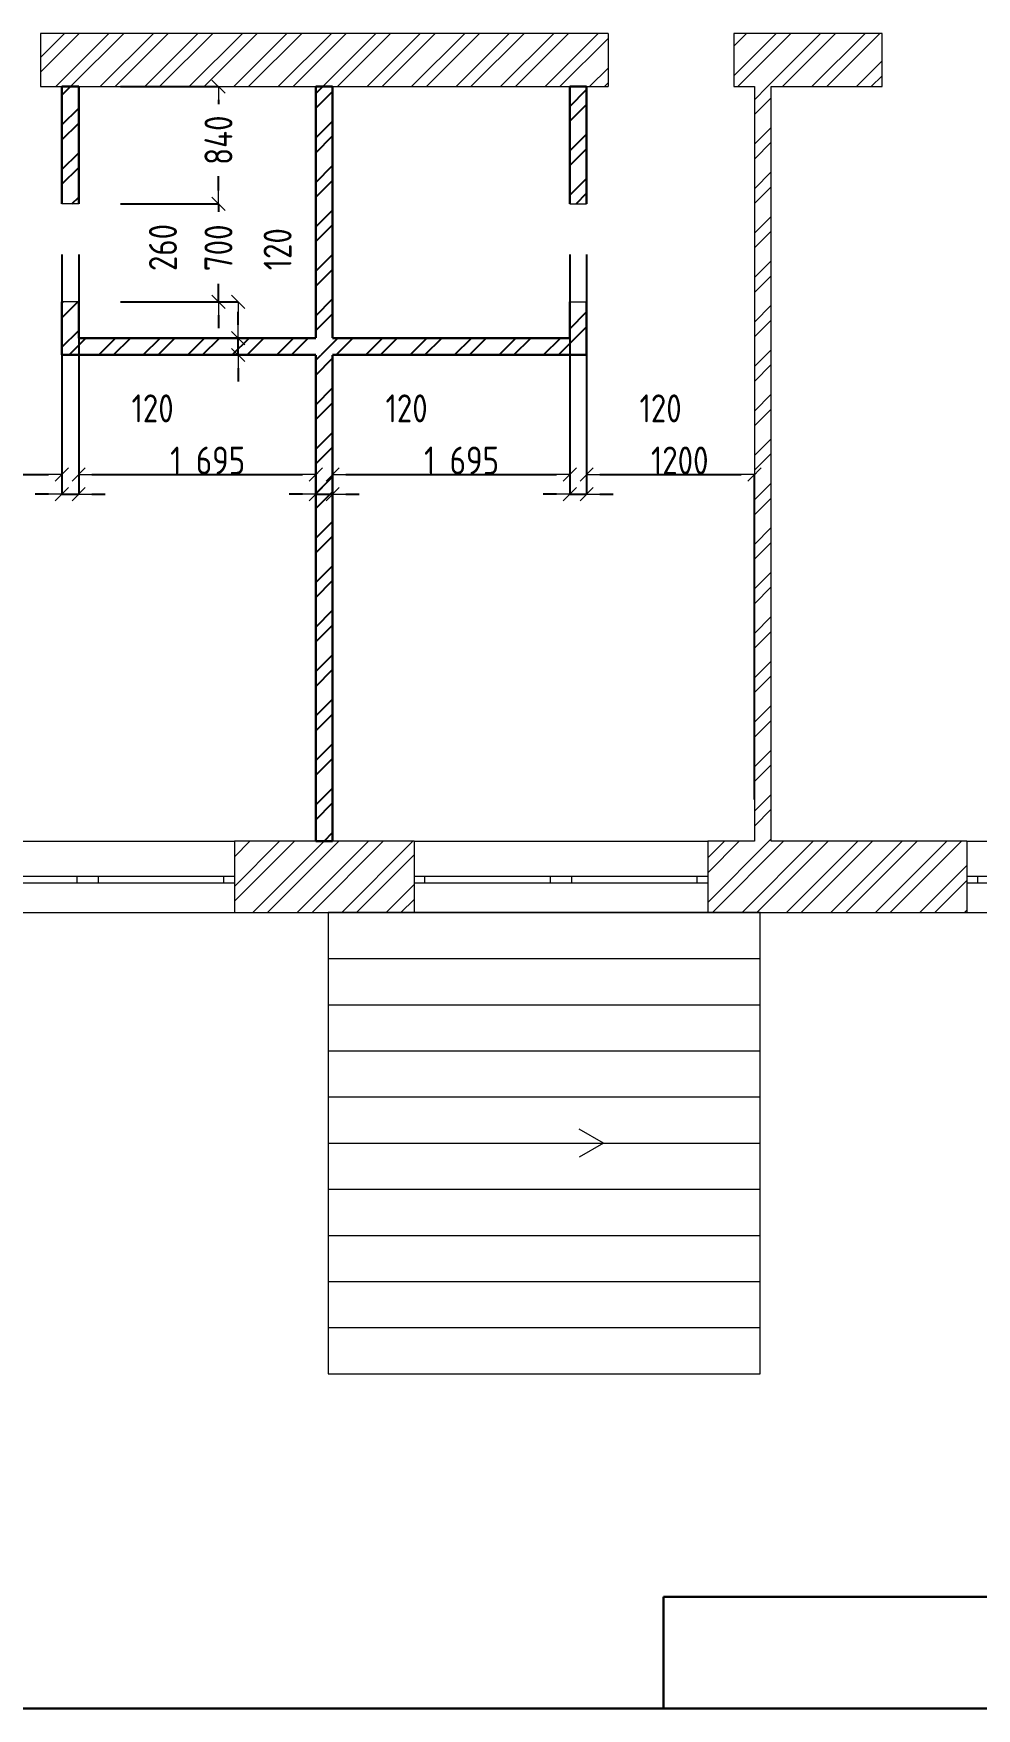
# Model space of a CAD drawing. Header units: millimetres. Extents: x -112594 to 313336, y -1917 to 255843.
# Drawn here: x 178386 to 185132, y -1917 to 10068 of the extents above; entities that cross this region are included whole.
import ezdxf

# ---------------------------------------------------------------- set-up
doc = ezdxf.new("R2010")
doc.units = ezdxf.units.MM
doc.header["$MEASUREMENT"] = 0
doc.set_wipeout_variables(frame=1)
doc.linetypes.add('Wipeout_Contour', pattern=[1000, 0, -1000])
for name, color, linetype, lineweight in [('2D - Общий_Ном._пера__7', 7, 'Continuous', 15), ('Двери ARCHICAD_Ном._пера__1', 7, 'Continuous', 13), ('Конструктив - Стены Несущие_Ном._пера__1', 7, 'Continuous', 13), ('Конструктив - Стены Несущие_Ном._пера__47', 7, 'Continuous', 30), ('Окна ARCHICAD_Ном._пера__1', 7, 'Continuous', 13)]:
    doc.layers.add(name, color=color, linetype=linetype, lineweight=lineweight)
doc.layers.add('Двери ARCHICAD', color=7, linetype='Continuous')
doc.layers.add('Конструктив - Стены Несущие', color=7, linetype='Continuous')
doc.layers.add('Конструктив - Стены Несущие_Ном._пера__63', color=7, linetype='Continuous', lineweight=25, true_color=0xff9955)
doc.styles.add('СГЕНЕРИР_СТИЛЬ_1', font='')
doc.styles.get('СГЕНЕРИР_СТИЛЬ_1').set_extended_font_data('GOST Type AU')
doc.dimstyles.new('СГЕНЕРИР_СТИЛЬ__1', dxfattribs={"dimtxt": 200, "dimasz": 95, "dimexe": 0.18, "dimexo": 300, "dimgap": 0.09, "dimtad": 1, "dimdec": 0, "dimzin": 0, "dimdsep": 46, "dimtxsty": 'СГЕНЕРИР_СТИЛЬ_1', "dimblk": 'ARROWHEAD_6', "dimblk1": 'ARROWHEAD_6', "dimblk2": 'ARROWHEAD_6', "dimcen": 0.09, "dimclrd": 7, "dimclre": 7, "dimclrt": 7, "dimazin": 0, "dimtfac": 1, "dimtdec": 4, "dimtmove": 0, "dimatfit": 3, "dimfxl": 1, "dimtolj": 1, "dimtzin": 0, "dimarcsym": 0})
doc.dimstyles.new('СГЕНЕРИР_СТИЛЬ__2', dxfattribs={"dimtxt": 200, "dimasz": 95, "dimexe": 0.18, "dimexo": 300, "dimgap": 0.09, "dimtad": 1, "dimtih": 1, "dimtoh": 1, "dimdec": 0, "dimzin": 0, "dimdsep": 46, "dimtxsty": 'СГЕНЕРИР_СТИЛЬ_1', "dimblk": 'ARROWHEAD_6', "dimblk1": 'ARROWHEAD_6', "dimblk2": 'ARROWHEAD_6', "dimcen": 0.09, "dimclrd": 7, "dimclre": 7, "dimclrt": 7, "dimazin": 0, "dimtfac": 1, "dimtdec": 4, "dimtmove": 0, "dimatfit": 3, "dimfxl": 1, "dimtolj": 1, "dimtzin": 0, "dimarcsym": 0})
doc.dimstyles.new('СГЕНЕРИР_СТИЛЬ__3', dxfattribs={"dimtxt": 200, "dimasz": 95, "dimexe": 0.18, "dimexo": 300, "dimgap": 0.09, "dimtad": 1, "dimtih": 1, "dimtoh": 1, "dimdec": 0, "dimzin": 0, "dimdsep": 46, "dimtxsty": 'СГЕНЕРИР_СТИЛЬ_1', "dimblk": 'ARROWHEAD_6', "dimblk1": 'ARROWHEAD_6', "dimblk2": 'ARROWHEAD_6', "dimcen": 0.09, "dimclrd": 7, "dimclre": 7, "dimclrt": 7, "dimazin": 0, "dimtfac": 1, "dimtdec": 4, "dimtmove": 2, "dimatfit": 3, "dimfxl": 1, "dimtolj": 1, "dimtzin": 0, "dimarcsym": 0})
doc.dimstyles.new('СГЕНЕРИР_СТИЛЬ__4', dxfattribs={"dimtxt": 200, "dimasz": 95, "dimexe": 0.18, "dimexo": 300, "dimgap": 0.09, "dimtad": 1, "dimdec": 0, "dimzin": 0, "dimdsep": 46, "dimtxsty": 'СГЕНЕРИР_СТИЛЬ_1', "dimblk": 'ARROWHEAD_6', "dimblk1": 'ARROWHEAD_6', "dimblk2": 'ARROWHEAD_6', "dimcen": 0.09, "dimclrd": 7, "dimclre": 7, "dimclrt": 7, "dimazin": 0, "dimtfac": 1, "dimtdec": 4, "dimtmove": 2, "dimatfit": 3, "dimfxl": 1, "dimtolj": 1, "dimtzin": 0, "dimarcsym": 0})
pattern_1 = [(45, (0, 0), (-159.09903, 159.09903), []), (45, (-53.03, 53.03), (-159.09903, 159.09903), [])]

# ---------------------------------------------------------------- blocks, each defined once
blk = doc.blocks.new('Простой Проем Двери_12')
at = {"layer": 'Двери ARCHICAD_Ном._пера__1', "color": 7, "linetype": 'Continuous', "lineweight": 13}
for p, q in [((-450, 0), (-450, -380)), ((450, 0), (450, -380))]:
    blk.add_line(p, q, dxfattribs=at)
blk = doc.blocks.new('Простой Проем Двери_5')
at = {"layer": 'Двери ARCHICAD_Ном._пера__1', "color": 7, "linetype": 'Continuous', "lineweight": 13}
for p, q in [((-450, 0), (-450, 380)), ((450, 0), (450, 380))]:
    blk.add_line(p, q, dxfattribs=at)
blk = doc.blocks.new('Стена_36', base_point=(170113, 9688))
at = {"color": 254, "linetype": 'Wipeout_Contour', "lineweight": 0, "ltscale": 722947.026675}
blk.add_wipeout([(178436, 10068), (178436, 9688), (182497, 9688), (182497, 10068)], dxfattribs=at).dxf.layer = 'Конструктив - Стены Несущие'
at = {"color": 254, "linetype": 'Wipeout_Contour', "lineweight": 0, "ltscale": 736768.579972}
blk.add_wipeout([(183397, 10068), (183397, 9688), (184457, 9688), (184457, 10068)], dxfattribs=at).dxf.layer = 'Конструктив - Стены Несущие'
at = {"layer": 'Конструктив - Стены Несущие', "linetype": 'Continuous', "lineweight": 0, "true_color": 0x000000}
h = blk.add_hatch(dxfattribs=at)
h.set_pattern_fill('КИРПИЧ_01', color=18, style=0, pattern_type=2)
h.set_pattern_definition(pattern_1)
h.paths.add_polyline_path([(178436, 10068), (178436, 9688), (182497, 9688), (182497, 10068)])
h = blk.add_hatch(dxfattribs=at)
h.set_pattern_fill('КИРПИЧ_01', color=18, style=0, pattern_type=2)
h.set_pattern_definition(pattern_1)
h.paths.add_polyline_path([(183397, 10068), (183397, 9688), (184457, 9688), (184457, 10068)])
at = {"layer": 'Конструктив - Стены Несущие_Ном._пера__1', "color": 7, "linetype": 'Continuous', "lineweight": 13, "flags": 128}
for points in [[(182497, 10068), (178436, 10068)], [(184457, 10068), (183397, 10068)], [(178436, 9688), (182497, 9688)], [(183397, 9688), (183543, 9688)], [(183663, 9688), (184457, 9688)]]:
    blk.add_lwpolyline(points, dxfattribs=at)
at = {"layer": 'Двери ARCHICAD', "color": 21, "linetype": 'Continuous', "lineweight": 25, "true_color": 0xff9955, "zscale": 1000, "rotation": 180}
for name, p in [('Простой Проем Двери_5', (177986, 10068)), ('Простой Проем Двери_5', (182947, 10068)), ('Простой Проем Двери_12', (184907, 9688))]:
    blk.add_blockref(name, p, dxfattribs=at)
blk = doc.blocks.new('Стена_43', base_point=(183663, 3778))
at = {"color": 254, "linetype": 'Wipeout_Contour', "lineweight": 0, "ltscale": 735021.824127}
blk.add_wipeout([(183663, 4288), (183663, 9688), (183543, 9688), (183543, 4288)], dxfattribs=at).dxf.layer = 'Конструктив - Стены Несущие'
at = {"layer": 'Конструктив - Стены Несущие', "linetype": 'Continuous', "lineweight": 0, "true_color": 0x000000}
h = blk.add_hatch(dxfattribs=at)
h.set_pattern_fill('КИРПИЧ_01', color=18, style=0, pattern_type=2)
h.set_pattern_definition(pattern_1)
h.paths.add_polyline_path([(183663, 4288), (183663, 9688), (183543, 9688), (183543, 4288)])
at = {"layer": 'Конструктив - Стены Несущие_Ном._пера__1', "color": 7, "linetype": 'Continuous', "lineweight": 13, "flags": 128}
for points in [[(183543, 9688), (183543, 4288)], [(183663, 4288), (183663, 9688)]]:
    blk.add_lwpolyline(points, dxfattribs=at)
blk = doc.blocks.new('Двустворчатое Окно 21')
at = {"layer": 'Окна ARCHICAD_Ном._пера__1', "color": 7, "linetype": 'Continuous', "lineweight": 13}
for p, q in [((-1050, 250), (1050, 250)), ((-1050, 250), (-1050, 0)), ((1050, 250), (1050, 0)), ((-1050, 0), (-975, 0)), ((-1050, 0), (-1050, -50)), ((-1050, 0), (-1050, -50)), ((-975, 0), (-975, -50)), ((-975, 0), (-75, 0)), ((-75, -50), (-75, 0)), ((-75, 0), (0, 0)), ((0, 0), (75, 0)), ((75, 0), (75, -50)), ((75, 0), (975, 0)), ((975, -50), (975, 0)), ((975, 0), (1050, 0)), ((1050, 0), (1050, -50)), ((1050, 0), (1050, -50)), ((-975, -50), (-1050, -50)), ((-1050, -50), (-1050, -260)), ((-75, -50), (-975, -50)), ((0, -50), (-75, -50)), ((75, -50), (0, -50)), ((975, -50), (75, -50)), ((1050, -50), (975, -50)), ((1050, -50), (1050, -260)), ((-1050, -260), (1050, -260))]:
    blk.add_line(p, q, dxfattribs=at)
blk = doc.blocks.new('Стена_48', base_point=(170113, 3778))
at = {"color": 254, "linetype": 'Wipeout_Contour', "lineweight": 0, "ltscale": 722044.839271}
blk.add_wipeout([(179823, 4288), (179823, 3778), (181109, 3778), (181109, 4288)], dxfattribs=at).dxf.layer = 'Конструктив - Стены Несущие'
at = {"color": 254, "linetype": 'Wipeout_Contour', "lineweight": 0, "ltscale": 736721.330572}
blk.add_wipeout([(183209, 4288), (183209, 3778), (185063, 3778), (185063, 4288)], dxfattribs=at).dxf.layer = 'Конструктив - Стены Несущие'
at = {"layer": 'Конструктив - Стены Несущие', "linetype": 'Continuous', "lineweight": 0, "true_color": 0x000000}
h = blk.add_hatch(dxfattribs=at)
h.set_pattern_fill('КИРПИЧ_01', color=18, style=0, pattern_type=2)
h.set_pattern_definition(pattern_1)
h.paths.add_polyline_path([(179823, 4288), (179823, 3778), (181109, 3778), (181109, 4288)])
h = blk.add_hatch(dxfattribs=at)
h.set_pattern_fill('КИРПИЧ_01', color=18, style=0, pattern_type=2)
h.set_pattern_definition(pattern_1)
h.paths.add_polyline_path([(183209, 4288), (183209, 3778), (185063, 3778), (185063, 4288)])
at = {"layer": 'Конструктив - Стены Несущие_Ном._пера__1', "color": 7, "linetype": 'Continuous', "lineweight": 13}
for p, q in [((179823, 4288), (179823, 4038)), ((181109, 4288), (181109, 4038)), ((183209, 4288), (183209, 4038)), ((185063, 4288), (185063, 4038)), ((179823, 4038), (179823, 3988)), ((179823, 3988), (179823, 3778)), ((181109, 4038), (181109, 3988)), ((181109, 3988), (181109, 3778)), ((183209, 4038), (183209, 3988)), ((183209, 3988), (183209, 3778)), ((185063, 4038), (185063, 3988)), ((185063, 3988), (185063, 3778))]:
    blk.add_line(p, q, dxfattribs=at)
at = {"layer": 'Конструктив - Стены Несущие_Ном._пера__1', "color": 7, "linetype": 'Continuous', "lineweight": 13, "flags": 128}
for points in [[(181109, 4288), (179823, 4288)], [(183543, 4288), (183209, 4288)], [(185063, 4288), (183663, 4288)], [(179823, 3778), (181109, 3778)], [(183209, 3778), (185063, 3778)]]:
    blk.add_lwpolyline(points, dxfattribs=at)
at = {"layer": 'Окна ARCHICAD_Ном._пера__1', "color": 7, "linetype": 'Continuous', "lineweight": 13, "zscale": 1000}
for p in [(178773, 4038), (182159, 4038), (186113, 4038)]:
    blk.add_blockref('Двустворчатое Окно 21', p, dxfattribs=at)
blk = doc.blocks.new('Стена_58', base_point=(180466, 9688))
at = {"color": 254, "linetype": 'Wipeout_Contour', "lineweight": 0, "ltscale": 722728.250078}
blk.add_wipeout([(180526, 9688), (180406, 9688), (180406, 7888), (180526, 7888)], dxfattribs=at).dxf.layer = 'Конструктив - Стены Несущие'
at = {"color": 254, "linetype": 'Wipeout_Contour', "lineweight": 0, "ltscale": 722299.985222}
blk.add_wipeout([(180526, 7768), (180406, 7768), (180406, 4288), (180526, 4288)], dxfattribs=at).dxf.layer = 'Конструктив - Стены Несущие'
at = {"layer": 'Конструктив - Стены Несущие_Ном._пера__63', "linetype": 'Continuous', "lineweight": 25, "true_color": 0xff9955}
h = blk.add_hatch(dxfattribs=at)
h.set_pattern_fill('КИРПИЧ_01', color=21, style=0, pattern_type=2)
h.set_pattern_definition(pattern_1)
h.paths.add_polyline_path([(180526, 9688), (180406, 9688), (180406, 7888), (180526, 7888)])
h = blk.add_hatch(dxfattribs=at)
h.set_pattern_fill('КИРПИЧ_01', color=21, style=0, pattern_type=2)
h.set_pattern_definition(pattern_1)
h.paths.add_polyline_path([(180526, 7768), (180406, 7768), (180406, 4288), (180526, 4288)])
at = {"layer": 'Конструктив - Стены Несущие_Ном._пера__47', "color": 7, "linetype": 'Continuous', "lineweight": 30, "flags": 128}
for points in [[(180406, 9688), (180406, 7888)], [(180526, 9688), (180406, 9688)], [(180526, 7888), (180526, 9688)], [(180406, 7768), (180406, 4288)], [(180526, 4288), (180526, 7768)], [(180406, 4288), (180526, 4288)]]:
    blk.add_lwpolyline(points, dxfattribs=at)
blk = doc.blocks.new('Простой Проем Двери_7')
at = {"layer": 'Двери ARCHICAD_Ном._пера__1', "color": 7, "linetype": 'Continuous', "lineweight": 13}
for p, q in [((-350, 0), (-350, 120)), ((350, 0), (350, 120))]:
    blk.add_line(p, q, dxfattribs=at)
blk = doc.blocks.new('Стена_59', base_point=(178589, 9688))
at = {"color": 254, "linetype": 'Wipeout_Contour', "lineweight": 0, "ltscale": 715559.938112}
blk.add_wipeout([(178709, 9688), (178589, 9688), (178589, 8849), (178709, 8849)], dxfattribs=at).dxf.layer = 'Конструктив - Стены Несущие'
at = {"color": 254, "linetype": 'Wipeout_Contour', "lineweight": 0, "ltscale": 715311.291543}
blk.add_wipeout([(178709, 8149), (178589, 8149), (178589, 7768), (178709, 7888)], dxfattribs=at).dxf.layer = 'Конструктив - Стены Несущие'
at = {"layer": 'Конструктив - Стены Несущие_Ном._пера__63', "linetype": 'Continuous', "lineweight": 25, "true_color": 0xff9955}
h = blk.add_hatch(dxfattribs=at)
h.set_pattern_fill('КИРПИЧ_01', color=21, style=0, pattern_type=2)
h.set_pattern_definition(pattern_1)
h.paths.add_polyline_path([(178709, 9688), (178589, 9688), (178589, 8849), (178709, 8849)])
h = blk.add_hatch(dxfattribs=at)
h.set_pattern_fill('КИРПИЧ_01', color=21, style=0, pattern_type=2)
h.set_pattern_definition(pattern_1)
h.paths.add_polyline_path([(178709, 8149), (178589, 8149), (178589, 7768), (178709, 7888)])
at = {"layer": 'Конструктив - Стены Несущие_Ном._пера__47', "color": 7, "linetype": 'Continuous', "lineweight": 30, "flags": 128}
for points in [[(178589, 9688), (178589, 8849)], [(178709, 9688), (178589, 9688)], [(178709, 8849), (178709, 9688)], [(178589, 8149), (178589, 7768)], [(178709, 7888), (178709, 8149)]]:
    blk.add_lwpolyline(points, dxfattribs=at)
at = {"layer": 'Двери ARCHICAD_Ном._пера__1', "color": 7, "linetype": 'Continuous', "lineweight": 13, "xscale": -1, "zscale": 1000, "rotation": 90}
blk.add_blockref('Простой Проем Двери_7', (178709, 8499), dxfattribs=at)
blk = doc.blocks.new('Стена_60', base_point=(182343, 7888))
at = {"color": 254, "linetype": 'Wipeout_Contour', "lineweight": 0, "ltscale": 722542.811931}
blk.add_wipeout([(182223, 7888), (178709, 7888), (178589, 7768), (182343, 7768)], dxfattribs=at).dxf.layer = 'Конструктив - Стены Несущие'
at = {"layer": 'Конструктив - Стены Несущие_Ном._пера__63', "linetype": 'Continuous', "lineweight": 25, "true_color": 0xff9955}
h = blk.add_hatch(dxfattribs=at)
h.set_pattern_fill('КИРПИЧ_01', color=21, style=0, pattern_type=2)
h.set_pattern_definition(pattern_1)
h.paths.add_polyline_path([(182223, 7888), (178709, 7888), (178589, 7768), (182343, 7768)])
at = {"layer": 'Конструктив - Стены Несущие_Ном._пера__47', "color": 7, "linetype": 'Continuous', "lineweight": 30, "flags": 128}
for points in [[(180406, 7888), (178709, 7888)], [(182223, 7888), (180526, 7888)], [(178589, 7768), (180406, 7768)], [(180526, 7768), (182343, 7768)]]:
    blk.add_lwpolyline(points, dxfattribs=at)
blk = doc.blocks.new('Стена_61', base_point=(182343, 9688))
at = {"color": 254, "linetype": 'Wipeout_Contour', "lineweight": 0, "ltscale": 730074.64822}
blk.add_wipeout([(182223, 8849), (182343, 8849), (182343, 9688), (182223, 9688)], dxfattribs=at).dxf.layer = 'Конструктив - Стены Несущие'
at = {"color": 254, "linetype": 'Wipeout_Contour', "lineweight": 0, "ltscale": 729830.949928}
blk.add_wipeout([(182223, 7888), (182343, 7768), (182343, 8149), (182223, 8149)], dxfattribs=at).dxf.layer = 'Конструктив - Стены Несущие'
at = {"layer": 'Конструктив - Стены Несущие_Ном._пера__63', "linetype": 'Continuous', "lineweight": 25, "true_color": 0xff9955}
h = blk.add_hatch(dxfattribs=at)
h.set_pattern_fill('КИРПИЧ_01', color=21, style=0, pattern_type=2)
h.set_pattern_definition(pattern_1)
h.paths.add_polyline_path([(182223, 8849), (182343, 8849), (182343, 9688), (182223, 9688)])
h = blk.add_hatch(dxfattribs=at)
h.set_pattern_fill('КИРПИЧ_01', color=21, style=0, pattern_type=2)
h.set_pattern_definition(pattern_1)
h.paths.add_polyline_path([(182223, 7888), (182343, 7768), (182343, 8149), (182223, 8149)])
at = {"layer": 'Конструктив - Стены Несущие_Ном._пера__47', "color": 7, "linetype": 'Continuous', "lineweight": 30, "flags": 128}
for points in [[(182223, 9688), (182223, 8849)], [(182343, 9688), (182223, 9688)], [(182343, 8849), (182343, 9688)], [(182223, 8149), (182223, 7888)], [(182343, 7768), (182343, 8149)]]:
    blk.add_lwpolyline(points, dxfattribs=at)
at = {"layer": 'Двери ARCHICAD_Ном._пера__1', "color": 7, "linetype": 'Continuous', "lineweight": 13, "zscale": 1000, "rotation": 270}
blk.add_blockref('Простой Проем Двери_7', (182223, 8499), dxfattribs=at)
blk = doc.blocks.new('Линия_4', base_point=(181612, 2128))
at = {"layer": '2D - Общий_Ном._пера__7', "color": 7, "linetype": 'Continuous', "lineweight": 15}
for p, q in [((182465, 2128), (182291, 2228)), ((181612, 2128), (182465, 2128)), ((182465, 2128), (182291, 2028))]:
    blk.add_line(p, q, dxfattribs=at)
blk = doc.blocks.new('ARROWHEAD_6')
at = {"color": 0, "linetype": 'Continuous', "lineweight": 0}
for p, q in [((0, 0), (-1, 0)), ((-0.5, -0.5), (0.5, 0.5))]:
    blk.add_line(p, q, dxfattribs=at)
blk = doc.blocks.new('*D134')
at = {"color": 7, "linetype": 'Continuous', "lineweight": -2, "transparency": 16777216}
for p, q in [((178589, 8488), (178589, 6913)), ((177389, 7033), (177389, 6914)), ((177484, 6913), (178494, 6913))]:
    blk.add_line(p, q, dxfattribs=at)
at = {"color": 7, "linetype": 'Continuous', "lineweight": -2, "transparency": 16777216, "xscale": 95, "yscale": 95, "zscale": 95, "rotation": 180}
blk.add_blockref('ARROWHEAD_6', (177389, 6913), dxfattribs=at)
at = {"color": 7, "linetype": 'Continuous', "lineweight": -2, "transparency": 16777216, "xscale": 95, "yscale": 95, "zscale": 95}
blk.add_blockref('ARROWHEAD_6', (178589, 6913), dxfattribs=at)
at = {"color": 7, "linetype": 'Continuous', "lineweight": 13, "transparency": 16777216, "insert": (178055, 7013), "char_height": 200, "attachment_point": 5, "style": 'СГЕНЕРИР_СТИЛЬ_1'}
blk.add_mtext('\\A1;1200', dxfattribs=at)
blk = doc.blocks.new('*D135')
at = {"color": 7, "linetype": 'Continuous', "lineweight": -2, "transparency": 16777216}
for p, q in [((178589, 8488), (178589, 6773)), ((178709, 8488), (178709, 6773)), ((178494, 6773), (178399, 6773)), ((178589, 6773), (178709, 6773)), ((178804, 6773), (178899, 6773))]:
    blk.add_line(p, q, dxfattribs=at)
at = {"color": 7, "linetype": 'Continuous', "lineweight": -2, "transparency": 16777216, "xscale": 95, "yscale": 95, "zscale": 95}
blk.add_blockref('ARROWHEAD_6', (178589, 6773), dxfattribs=at)
at = {"color": 7, "linetype": 'Continuous', "lineweight": -2, "transparency": 16777216, "xscale": 95, "yscale": 95, "zscale": 95, "rotation": 180}
blk.add_blockref('ARROWHEAD_6', (178709, 6773), dxfattribs=at)
at = {"color": 7, "linetype": 'Continuous', "lineweight": 13, "transparency": 16777216, "insert": (179238, 7386), "char_height": 200, "attachment_point": 5, "style": 'СГЕНЕРИР_СТИЛЬ_1'}
blk.add_mtext('\\A1;120', dxfattribs=at)
blk = doc.blocks.new('*D136')
at = {"color": 7, "linetype": 'Continuous', "lineweight": -2, "transparency": 16777216}
for p, q in [((178709, 8488), (178709, 6913)), ((180406, 7033), (180406, 6914)), ((178804, 6913), (180311, 6913))]:
    blk.add_line(p, q, dxfattribs=at)
at = {"color": 7, "linetype": 'Continuous', "lineweight": -2, "transparency": 16777216, "xscale": 95, "yscale": 95, "zscale": 95, "rotation": 180}
blk.add_blockref('ARROWHEAD_6', (178709, 6913), dxfattribs=at)
at = {"color": 7, "linetype": 'Continuous', "lineweight": -2, "transparency": 16777216, "xscale": 95, "yscale": 95, "zscale": 95}
blk.add_blockref('ARROWHEAD_6', (180406, 6913), dxfattribs=at)
at = {"color": 7, "linetype": 'Continuous', "lineweight": 13, "transparency": 16777216, "insert": (179632, 7013), "char_height": 200, "attachment_point": 5, "style": 'СГЕНЕРИР_СТИЛЬ_1'}
blk.add_mtext('\\A1;1 695', dxfattribs=at)
blk = doc.blocks.new('*D137')
at = {"color": 7, "linetype": 'Continuous', "lineweight": -2, "transparency": 16777216}
for p, q in [((180406, 7033), (180406, 6774)), ((180526, 7033), (180526, 6774)), ((180311, 6773), (180216, 6773)), ((180406, 6773), (180526, 6773)), ((180621, 6773), (180716, 6773))]:
    blk.add_line(p, q, dxfattribs=at)
at = {"color": 7, "linetype": 'Continuous', "lineweight": -2, "transparency": 16777216, "xscale": 95, "yscale": 95, "zscale": 95}
blk.add_blockref('ARROWHEAD_6', (180406, 6773), dxfattribs=at)
at = {"color": 7, "linetype": 'Continuous', "lineweight": -2, "transparency": 16777216, "xscale": 95, "yscale": 95, "zscale": 95, "rotation": 180}
blk.add_blockref('ARROWHEAD_6', (180526, 6773), dxfattribs=at)
at = {"color": 7, "linetype": 'Continuous', "lineweight": 13, "transparency": 16777216, "insert": (181055, 7386), "char_height": 200, "attachment_point": 5, "style": 'СГЕНЕРИР_СТИЛЬ_1'}
blk.add_mtext('\\A1;120', dxfattribs=at)
blk = doc.blocks.new('*D138')
at = {"color": 7, "linetype": 'Continuous', "lineweight": -2, "transparency": 16777216}
for p, q in [((182223, 8488), (182223, 6913)), ((180526, 7033), (180526, 6914)), ((180621, 6913), (182128, 6913))]:
    blk.add_line(p, q, dxfattribs=at)
at = {"color": 7, "linetype": 'Continuous', "lineweight": -2, "transparency": 16777216, "xscale": 95, "yscale": 95, "zscale": 95, "rotation": 180}
blk.add_blockref('ARROWHEAD_6', (180526, 6913), dxfattribs=at)
at = {"color": 7, "linetype": 'Continuous', "lineweight": -2, "transparency": 16777216, "xscale": 95, "yscale": 95, "zscale": 95}
blk.add_blockref('ARROWHEAD_6', (182223, 6913), dxfattribs=at)
at = {"color": 7, "linetype": 'Continuous', "lineweight": 13, "transparency": 16777216, "insert": (181448, 7013), "char_height": 200, "attachment_point": 5, "style": 'СГЕНЕРИР_СТИЛЬ_1'}
blk.add_mtext('\\A1;1 695', dxfattribs=at)
blk = doc.blocks.new('*D139')
at = {"color": 7, "linetype": 'Continuous', "lineweight": -2, "transparency": 16777216}
for p, q in [((182223, 8488), (182223, 6773)), ((182343, 8488), (182343, 6773)), ((182128, 6773), (182033, 6773)), ((182223, 6773), (182343, 6773)), ((182438, 6773), (182533, 6773))]:
    blk.add_line(p, q, dxfattribs=at)
at = {"color": 7, "linetype": 'Continuous', "lineweight": -2, "transparency": 16777216, "xscale": 95, "yscale": 95, "zscale": 95}
blk.add_blockref('ARROWHEAD_6', (182223, 6773), dxfattribs=at)
at = {"color": 7, "linetype": 'Continuous', "lineweight": -2, "transparency": 16777216, "xscale": 95, "yscale": 95, "zscale": 95, "rotation": 180}
blk.add_blockref('ARROWHEAD_6', (182343, 6773), dxfattribs=at)
at = {"color": 7, "linetype": 'Continuous', "lineweight": 13, "transparency": 16777216, "insert": (182872, 7386), "char_height": 200, "attachment_point": 5, "style": 'СГЕНЕРИР_СТИЛЬ_1'}
blk.add_mtext('\\A1;120', dxfattribs=at)
blk = doc.blocks.new('*D140')
at = {"color": 7, "linetype": 'Continuous', "lineweight": -2, "transparency": 16777216}
for p, q in [((182343, 8488), (182343, 6913)), ((182438, 6913), (183448, 6913)), ((183543, 4588), (183543, 6914))]:
    blk.add_line(p, q, dxfattribs=at)
at = {"color": 7, "linetype": 'Continuous', "lineweight": -2, "transparency": 16777216, "xscale": 95, "yscale": 95, "zscale": 95, "rotation": 180}
blk.add_blockref('ARROWHEAD_6', (182343, 6913), dxfattribs=at)
at = {"color": 7, "linetype": 'Continuous', "lineweight": -2, "transparency": 16777216, "xscale": 95, "yscale": 95, "zscale": 95}
blk.add_blockref('ARROWHEAD_6', (183543, 6913), dxfattribs=at)
at = {"color": 7, "linetype": 'Continuous', "lineweight": 13, "transparency": 16777216, "insert": (183009, 7013), "char_height": 200, "attachment_point": 5, "style": 'СГЕНЕРИР_СТИЛЬ_1'}
blk.add_mtext('\\A1;1200', dxfattribs=at)
blk = doc.blocks.new('*D141')
at = {"color": 7, "linetype": 'Continuous', "lineweight": -2, "transparency": 16777216}
for p, q in [((179849, 7983), (179849, 8078)), ((180166, 7888), (179849, 7888)), ((179849, 7768), (179849, 7888)), ((180166, 7768), (179849, 7768)), ((179849, 7673), (179849, 7578))]:
    blk.add_line(p, q, dxfattribs=at)
at = {"color": 7, "linetype": 'Continuous', "lineweight": -2, "transparency": 16777216, "xscale": 95, "yscale": 95, "zscale": 95}
for p, rotation in [((179849, 7888), 270), ((179849, 7768), 90)]:
    blk.add_blockref('ARROWHEAD_6', p, dxfattribs=dict(at, rotation=rotation))
at = {"color": 7, "linetype": 'Continuous', "lineweight": 13, "transparency": 16777216, "insert": (180132, 8525), "char_height": 200, "attachment_point": 5, "rotation": 90, "style": 'СГЕНЕРИР_СТИЛЬ_1'}
blk.add_mtext('\\A1;120', dxfattribs=at)
blk = doc.blocks.new('*D142')
at = {"color": 7, "linetype": 'Continuous', "lineweight": -2, "transparency": 16777216}
for p, q in [((179009, 8149), (179850, 8149)), ((179849, 7983), (179849, 8054)), ((180166, 7888), (179849, 7888))]:
    blk.add_line(p, q, dxfattribs=at)
at = {"color": 7, "linetype": 'Continuous', "lineweight": -2, "transparency": 16777216, "xscale": 95, "yscale": 95, "zscale": 95}
for p, rotation in [((179849, 8149), 90), ((179849, 7888), 270)]:
    blk.add_blockref('ARROWHEAD_6', p, dxfattribs=dict(at, rotation=rotation))
at = {"color": 7, "linetype": 'Continuous', "lineweight": 13, "transparency": 16777216, "insert": (179312, 8537), "char_height": 200, "attachment_point": 5, "rotation": 90, "style": 'СГЕНЕРИР_СТИЛЬ_1'}
blk.add_mtext('\\A1;260', dxfattribs=at)
blk = doc.blocks.new('*D143')
at = {"color": 7, "linetype": 'Continuous', "lineweight": -2, "transparency": 16777216}
for p, q in [((179709, 8944), (179709, 9039)), ((179009, 8849), (179710, 8849)), ((179709, 8849), (179709, 8792)), ((179709, 8149), (179709, 8278)), ((179009, 8149), (179710, 8149)), ((179709, 8054), (179709, 7959))]:
    blk.add_line(p, q, dxfattribs=at)
at = {"color": 7, "linetype": 'Continuous', "lineweight": -2, "transparency": 16777216, "xscale": 95, "yscale": 95, "zscale": 95}
for p, rotation in [((179709, 8849), 270), ((179709, 8149), 90)]:
    blk.add_blockref('ARROWHEAD_6', p, dxfattribs=dict(at, rotation=rotation))
at = {"color": 7, "linetype": 'Continuous', "lineweight": 13, "transparency": 16777216, "insert": (179709, 8535), "char_height": 200, "attachment_point": 5, "rotation": 90, "style": 'СГЕНЕРИР_СТИЛЬ_1'}
blk.add_mtext('\\A1;700', dxfattribs=at)
blk = doc.blocks.new('*D144')
at = {"color": 7, "linetype": 'Continuous', "lineweight": -2, "transparency": 16777216}
for p, q in [((179009, 9688), (179710, 9688)), ((179709, 9593), (179709, 9562)), ((179709, 8944), (179709, 9048)), ((179009, 8849), (179710, 8849))]:
    blk.add_line(p, q, dxfattribs=at)
at = {"color": 7, "linetype": 'Continuous', "lineweight": -2, "transparency": 16777216, "xscale": 95, "yscale": 95, "zscale": 95}
for p, rotation in [((179709, 9688), 90), ((179709, 8849), 270)]:
    blk.add_blockref('ARROWHEAD_6', p, dxfattribs=dict(at, rotation=rotation))
at = {"color": 7, "linetype": 'Continuous', "lineweight": 13, "transparency": 16777216, "insert": (179709, 9305), "char_height": 200, "attachment_point": 5, "rotation": 90, "style": 'СГЕНЕРИР_СТИЛЬ_1'}
blk.add_mtext('\\A1;840', dxfattribs=at)

msp = doc.modelspace()

# ---------------------------------------------------------------- hatches: boundary and pattern name
at = {"linetype": 'Continuous', "lineweight": 5}
h = msp.add_hatch(dxfattribs=at)
h.set_pattern_fill('НАСТИЛ_01', color=252, style=0, pattern_type=2)
h.set_pattern_definition([(180, (182038.1, 2128.43), (0, 330), [])])
h.paths.add_polyline_path([(180492.9617, 3778.43296), (183583.22293, 3778.43296), (183583.22293, 478.43296), (180492.9617, 478.43296)])

# ---------------------------------------------------------------- linework, layer by layer
at = {"color": 7, "linetype": 'Continuous', "lineweight": 13}
msp.add_line((180492.9617, 478.43296), (183583.22293, 478.43296), dxfattribs=at)
at = {"color": 7, "linetype": 'Continuous', "lineweight": 30}
for p, q in [((194893.17891, -1117.08335), (182893.17891, -1117.08335)), ((182893.17891, -1117.08335), (182893.17891, -1917.08335)), ((194893.17891, -1917.08335), (167693.17891, -1917.08335))]:
    msp.add_line(p, q, dxfattribs=at)

# ---------------------------------------------------------------- block references
at = {"color": 7, "lineweight": 13}
msp.add_blockref('Стена_36', (170112.69625, 9688.43296), dxfattribs=at)
at = {"color": 7, "linetype": 'Continuous', "lineweight": 15}
msp.add_blockref('Линия_4', (181611.52328, 2128.43296), dxfattribs=at)

# ---------------------------------------------------------------- next in the draw order: block references
at = {"color": 7, "lineweight": 30}
msp.add_blockref('Стена_59', (178589.22596, 9688.43296), dxfattribs=at)
at = {"color": 7, "lineweight": 13}
msp.add_blockref('Стена_43', (183662.69625, 3778.43296), dxfattribs=at)

# ---------------------------------------------------------------- next in the draw order: block references
msp.add_blockref('Стена_48', (170112.69625, 3778.43296), dxfattribs=at)

# ---------------------------------------------------------------- next in the draw order: dimensions: what is measured, and where the dimension line sits
at = {"color": 7, "linetype": 'Continuous', "lineweight": 13}
for base, p1, p2, picture, middle in [((179709.48438, 9688.43296), (178709.22596, 8848.53102), (178709.22596, 9688.43296), '*D144', (179709.48438, 9305.18699)), ((179709.48438, 8848.53102), (178709.22596, 8148.53102), (178709.22596, 8848.53102), '*D143', (179709.48438, 8535.23602))]:
    dim = msp.add_linear_dim(base=base, p1=p1, p2=p2, angle=90, dimstyle='СГЕНЕРИР_СТИЛЬ__1', dxfattribs=at)
    dim.commit()
    dim.dimension.update_dxf_attribs({"geometry": picture, "text_midpoint": middle, "dimtype": 160, "text_rotation": 90})

# ---------------------------------------------------------------- next in the draw order: linework, layer by layer
for p, q in [((180492.9617, 3778.43296), (180492.9617, 478.43296)), ((183583.22293, 3778.43296), (180492.9617, 3778.43296)), ((183583.22293, 478.43296), (183583.22293, 3778.43296))]:
    msp.add_line(p, q, dxfattribs=at)

# ---------------------------------------------------------------- next in the draw order: block references
at = {"color": 7, "lineweight": 30}
msp.add_blockref('Стена_58', (180465.9611, 9688.43296), dxfattribs=at)

# ---------------------------------------------------------------- next in the draw order: block references
msp.add_blockref('Стена_60', (182342.69625, 7888.43296), dxfattribs=at)

# ---------------------------------------------------------------- next in the draw order: dimensions: what is measured, and where the dimension line sits
at = {"color": 7, "linetype": 'Continuous', "lineweight": 13}
dim = msp.add_linear_dim(base=(180525.9611, 6773.39057), p1=(180405.9611, 6733.43296), p2=(180525.9611, 6733.43296), dimstyle='СГЕНЕРИР_СТИЛЬ__3', dxfattribs=at)
dim.commit()
dim.dimension.update_dxf_attribs({"geometry": '*D137', "text_midpoint": (181054.90311, 7385.74674), "dimtype": 160})

# ---------------------------------------------------------------- next in the draw order: block references
at = {"color": 7, "lineweight": 30}
msp.add_blockref('Стена_61', (182342.69625, 9688.43296), dxfattribs=at)

# ---------------------------------------------------------------- next in the draw order: dimensions: what is measured, and where the dimension line sits
at = {"color": 7, "linetype": 'Continuous', "lineweight": 13}
for base, p1, p2, dimstyle, picture, middle in [((178589.22596, 6913.39057), (177389.22596, 6733.43296), (178589.22596, 8788.43296), 'СГЕНЕРИР_СТИЛЬ__2', '*D134', (178055.42195, 6913.39057)), ((178709.22596, 6773.39057), (178589.22596, 8788.43296), (178709.22596, 8788.43296), 'СГЕНЕРИР_СТИЛЬ__3', '*D135', (179238.16797, 7385.74674))]:
    dim = msp.add_linear_dim(base=base, p1=p1, p2=p2, dimstyle=dimstyle, dxfattribs=at)
    dim.commit()
    dim.dimension.update_dxf_attribs({"geometry": picture, "text_midpoint": middle, "dimtype": 160})
dim = msp.add_linear_dim(base=(180405.9611, 6913.39057), p1=(178709.22596, 8788.43296), p2=(180405.9611, 6733.43296), text='1 695', dimstyle='СГЕНЕРИР_СТИЛЬ__2', dxfattribs=at)
dim.commit()
dim.dimension.update_dxf_attribs({"geometry": '*D136', "text_midpoint": (179631.54752, 6913.39057), "dimtype": 160})
for base, p1, p2, picture, middle in [((179849.48438, 8148.53102), (180465.9611, 7888.43296), (178709.22596, 8148.53102), '*D142', (179311.93338, 8537.04741)), ((179849.48438, 7888.43296), (180465.9611, 7768.43296), (180465.9611, 7888.43296), '*D141', (180131.5993, 8524.83997))]:
    dim = msp.add_linear_dim(base=base, p1=p1, p2=p2, angle=90, dimstyle='СГЕНЕРИР_СТИЛЬ__4', dxfattribs=at)
    dim.commit()
    dim.dimension.update_dxf_attribs({"geometry": picture, "text_midpoint": middle, "dimtype": 160, "text_rotation": 90})

# ---------------------------------------------------------------- next in the draw order: dimensions: what is measured, and where the dimension line sits
dim = msp.add_linear_dim(base=(182222.69625, 6913.39057), p1=(180525.9611, 6733.43296), p2=(182222.69625, 8788.43296), text='1 695', dimstyle='СГЕНЕРИР_СТИЛЬ__2', dxfattribs=at)
dim.commit()
dim.dimension.update_dxf_attribs({"geometry": '*D138', "text_midpoint": (181448.28266, 6913.39057), "dimtype": 160})
for base, p1, p2, dimstyle, picture, middle in [((182342.69625, 6773.39057), (182222.69625, 8788.43296), (182342.69625, 8788.43296), 'СГЕНЕРИР_СТИЛЬ__3', '*D139', (182871.63826, 7385.74674)), ((183542.69625, 6913.39057), (182342.69625, 8788.43296), (183542.69625, 4288.43296), 'СГЕНЕРИР_СТИЛЬ__2', '*D140', (183008.89224, 6913.39057))]:
    dim = msp.add_linear_dim(base=base, p1=p1, p2=p2, dimstyle=dimstyle, dxfattribs=at)
    dim.commit()
    dim.dimension.update_dxf_attribs({"geometry": picture, "text_midpoint": middle, "dimtype": 160})

doc.saveas('drawing.dxf')
